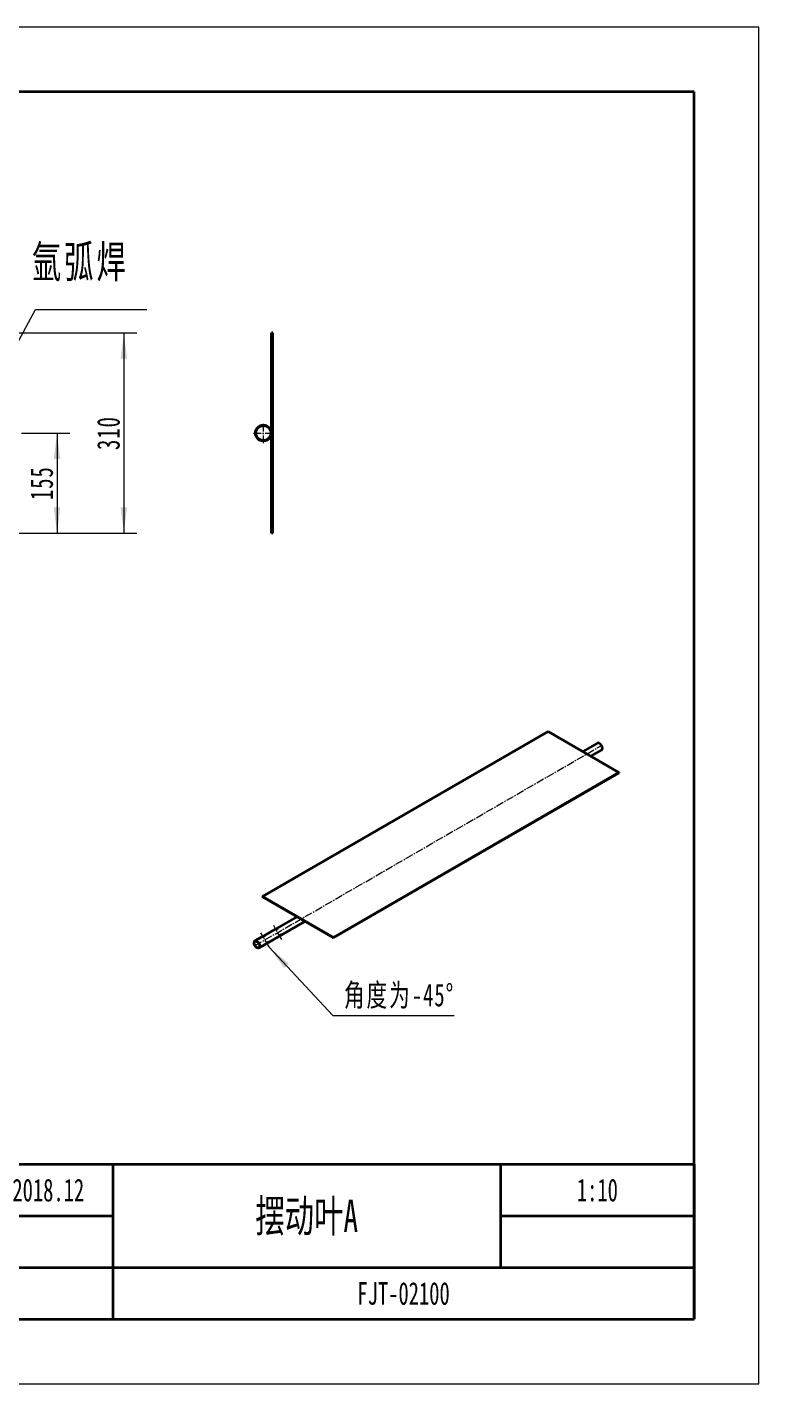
# Model space of a CAD drawing. Header units: millimetres. Extents: x -1485 to 9129, y -4612 to 1050.
# Drawn here: x 352 to 1485, y -1050 to 1050 of the extents above; entities that cross this region are included whole.
import ezdxf
from ezdxf.enums import TextEntityAlignment as Align

# ---------------------------------------------------------------- set-up
doc = ezdxf.new("R2010")
doc.units = ezdxf.units.MM
doc.linetypes.add('点画线', pattern=[18, 12, -2, 2, -2])
doc.layers.get('0').update_dxf_attribs({"lineweight": 18})
for name, color, linetype, lineweight in [('中心线层', 1, '点画线', 18), ('尺寸线层', 3, 'Continuous', 18), ('粗实线层', 7, 'Continuous', 35), ('细实线层', 7, 'Continuous', 18)]:
    doc.layers.add(name, color=color, linetype=linetype, lineweight=lineweight)
doc.styles.add('标准', font='', dxfattribs={"width": 0.667})
doc.styles.get('标准').set_extended_font_data('宋体')
doc.dimstyles.new('标准', dxfattribs={"dimscale": 10, "dimtxt": 3.5, "dimasz": 4, "dimexe": 2, "dimexo": 0, "dimtad": 1, "dimdsep": 46, "dimtxsty": '标准', "dimblk": '_CAXARROW', "dimcen": 0, "dimdle": 8, "dimazin": 2, "dimtfac": 0.707107, "dimtdec": 3, "dimtmove": 2, "dimatfit": 3, "dimfxl": 0, "dimfrac": 2, "dimtolj": 1, "dimarcsym": 0})

# ---------------------------------------------------------------- blocks, each defined once
blk = doc.blocks.new('$CAXA_FRAME_13B17AC1$')
at = {"layer": '粗实线层'}
for p, q in [((138.5, 95), (-138.5, 95)), ((138.5, -95), (138.5, 95)), ((-138.5, -95), (138.5, -95))]:
    blk.add_line(p, q, dxfattribs=at)
at = {"layer": '细实线层'}
for p, q in [((148.5, 105), (-148.5, 105)), ((148.5, -105), (148.5, 105)), ((-148.5, -105), (148.5, -105))]:
    blk.add_line(p, q, dxfattribs=at)
at = {"layer": '尺寸线层', "style": '标准', "width": 0.667}
blk.add_attdef('图纸编号', text='', height=5.19, rotation=180, dxfattribs=at).set_placement((-113.5, 90), align=Align.MIDDLE_CENTER)
blk = doc.blocks.new('$CAXA_TITLE_151E506F$')
at = {"layer": '粗实线层'}
for p, q in [((-140, 24), (-140, 0)), ((-140, 24), (0, 24)), ((-90, 24), (-90, 0)), ((-30, 24), (-30, 8)), ((0, 24), (0, 0)), ((0, 24), (0, 8)), ((-140, 16), (-90, 16)), ((-30, 16), (0, 16)), ((-140, 8), (0, 8)), ((-140, 0), (0, 0))]:
    blk.add_line(p, q, dxfattribs=at)
at = {"layer": '细实线层'}
for p, q in [((-130, 24), (-130, 8)), ((-110, 24), (-110, 8))]:
    blk.add_line(p, q, dxfattribs=at)
at = {"layer": '尺寸线层', "char_height": 3.481, "width": 18, "attachment_point": 5, "line_spacing_factor": 0.963108, "style": '标准'}
for s, insert in [('\\T1.1;制图', (-135, 20)), ('\\T1.1;校核', (-135, 12))]:
    blk.add_mtext(s, dxfattribs=dict(at, insert=insert))
at = {"layer": '尺寸线层', "style": '标准', "width": 0.667}
for tag, height, p in [('制图签名', 3.63, (-120, 20)), ('制图日期', 3.63, (-100, 20)), ('图纸比例', 3.63, (-15, 20)), ('图纸名称', 5.19, (-60, 16)), ('校核签名', 3.63, (-120, 12)), ('校核日期', 3.63, (-100, 12)), ('重量', 3.63, (-15, 12)), ('院校名称', 3.63, (-115, 4)), ('图纸编号', 3.63, (-45, 4))]:
    blk.add_attdef(tag, text='', height=height, dxfattribs=at).set_placement(p, align=Align.MIDDLE_CENTER)
blk = doc.blocks.new('*X8')
at = {"layer": '尺寸线层', "lineweight": 18}
for points in [[(502, 576.7), (507, 536.7), (497, 536.7)], [(502, 266.7), (507, 306.7), (497, 306.7)]]:
    blk.add_hatch(color=0, dxfattribs=at).paths.add_polyline_path(points, flags=0)
at = {"layer": '尺寸线层', "color": 0, "lineweight": 18}
for p, q in [((268.8, 576.7), (522, 576.7)), ((502, 576.7), (502, 266.7)), ((268.8, 266.7), (522, 266.7))]:
    blk.add_line(p, q, dxfattribs=at)
at = {"layer": '尺寸线层', "color": 0, "lineweight": 18, "insert": (478.3, 421.7), "char_height": 35, "width": 99.536, "attachment_point": 5, "rotation": 90, "line_spacing_factor": 1.15057, "style": '标准'}
blk.add_mtext('\\T1.1;310', dxfattribs=at)
blk = doc.blocks.new('_CAXARROW')
blk.add_hatch(color=0).paths.add_polyline_path([(0, 0), (-1, 0.125), (-1, -0.125)], flags=0)
blk = doc.blocks.new('*X9')
at = {"layer": '尺寸线层', "lineweight": 18}
for points in [[(398.5, 421.7), (403.5, 381.7), (393.5, 381.7)], [(398.5, 266.7), (403.5, 306.7), (393.5, 306.7)]]:
    blk.add_hatch(color=0, dxfattribs=at).paths.add_polyline_path(points, flags=0)
at = {"layer": '尺寸线层', "color": 0, "lineweight": 18}
for p, q in [((343.3, 421.7), (418.5, 421.7)), ((398.5, 421.7), (398.5, 266.7)), ((268.8, 266.7), (418.5, 266.7))]:
    blk.add_line(p, q, dxfattribs=at)
at = {"layer": '尺寸线层', "color": 0, "lineweight": 18, "insert": (374.9, 344.2), "char_height": 35, "width": 95.102, "attachment_point": 5, "rotation": 90, "line_spacing_factor": 1.15057, "style": '标准'}
blk.add_mtext('\\T1.1;155', dxfattribs=at)
blk = doc.blocks.new('*X10')
at = {"layer": '尺寸线层', "linetype": 'Continuous', "lineweight": 18}
blk.add_hatch(color=0, dxfattribs=at).paths.add_polyline_path([(-201.2, 106.1), (-170.3, 80.2), (-177.6, 73.4)], flags=0)
at = {"layer": '尺寸线层', "color": 0, "lineweight": 18}
for p, q in [((-201.2, 106.1), (-102.5, 0)), ((-102.5, 0), (85.3, 0))]:
    blk.add_line(p, q, dxfattribs=at)
at = {"layer": '尺寸线层', "color": 0, "lineweight": 18, "insert": (0, 29.5), "char_height": 35, "width": 341.124, "attachment_point": 5, "line_spacing_factor": 1.15057, "style": '标准'}
blk.add_mtext('\\T1.1;角度为-45%%D', dxfattribs=at)
blk = doc.blocks.new('*X19')
at = {"layer": '尺寸线层', "linetype": 'Continuous', "lineweight": 18}
blk.add_hatch(color=0, dxfattribs=at).paths.add_polyline_path([(-268.8, -178.9), (-254.3, -141.4), (-245.5, -146.1)], flags=0)
at = {"layer": '尺寸线层', "color": 0, "lineweight": 18}
for p, q in [((-268.8, -178.9), (-172.5, 0)), ((-172.5, 0), (0, 0)), ((0, 0), (0, 0))]:
    blk.add_line(p, q, dxfattribs=at)

msp = doc.modelspace()

# ---------------------------------------------------------------- linework, layer by layer
at = {"layer": '中心线层'}
for p, q in [((702.597, 421.661), (733.597, 421.661)), ((718.097, 406.161), (718.097, 437.161)), ((704.888, -371.7), (1241.475, -61.901)), ((726.685, -373.652), (714.096, -351.847)), ((746.484, -362.221), (733.895, -340.416))]:
    msp.add_line(p, q, dxfattribs=at)
at = {"layer": '粗实线层', "lineweight": 35}
for p, q in [((732.597, 576.661), (730.597, 576.661)), ((730.597, 266.661), (730.597, 576.661)), ((732.597, 266.661), (732.597, 576.661)), ((715.143, 433.807), (715.141, 433.809)), ((730.245, 418.705), (730.243, 418.707)), ((732.597, 266.661), (730.597, 266.661)), ((1158.797, -40.437), (716.855, -295.593)), ((1268.398, -103.716), (1158.797, -40.437)), ((1235.221, -58.295), (1212.474, -71.428)), ((1224.969, -78.648), (1241.471, -69.12)), ((826.457, -358.871), (1268.398, -103.716)), ((826.457, -359.688), (1268.398, -104.532)), ((1268.398, -103.716), (1268.398, -104.532)), ((716.855, -295.593), (826.457, -358.871)), ((716.855, -295.593), (716.855, -296.409)), ((716.855, -296.409), (826.457, -359.688)), ((769.83, -326.989), (739.357, -344.582)), ((745.609, -355.407), (782.326, -334.208)), ((734.77, -347.23), (719.558, -356.013)), ((714.972, -358.661), (704.891, -364.481)), ((711.141, -375.307), (721.223, -369.486)), ((725.81, -366.838), (741.022, -358.055)), ((826.457, -358.871), (826.457, -359.688))]:
    msp.add_line(p, q, dxfattribs=at)
for radius in [12.5, 11.5]:
    msp.add_circle((718.097, 421.661), radius, dxfattribs=at)
msp.add_ellipse((1238.346, -63.708), major_axis=(3.125, -5.413), ratio=0.57735027, start_param=0, end_param=3.14159255, dxfattribs=at)
for major_axis in [(3.125, -5.413), (2.875, -4.98)]:
    msp.add_ellipse((708.016, -369.894), major_axis=major_axis, ratio=0.57735027, dxfattribs=at)
for points, knots in [([(717.56, -357.85), (717.578, -357.832), (717.596, -357.814), (717.633, -357.777), (717.652, -357.757), (717.69, -357.718), (717.709, -357.699), (717.805, -357.602), (717.88, -357.524), (718.029, -357.371), (718.103, -357.295), (718.249, -357.146), (718.321, -357.072), (718.411, -356.981), (718.429, -356.963), (718.465, -356.927), (718.483, -356.91), (718.537, -356.856), (718.573, -356.822), (718.678, -356.72), (718.747, -356.654), (718.883, -356.529), (718.949, -356.47), (719.08, -356.358), (719.144, -356.305), (719.215, -356.249), (719.223, -356.243), (719.239, -356.231), (719.262, -356.213), (719.316, -356.173), (719.361, -356.141), (719.449, -356.08), (719.505, -356.044), (719.614, -355.981), (719.665, -355.954), (719.727, -355.927), (719.739, -355.921), (719.763, -355.911), (719.775, -355.907), (719.81, -355.894), (719.833, -355.886), (719.898, -355.867), (719.938, -355.86), (720.012, -355.854), (720.046, -355.855), (720.084, -355.862), (720.091, -355.864), (720.105, -355.868), (720.112, -355.87), (720.132, -355.878), (720.145, -355.884), (720.179, -355.905), (720.198, -355.923), (720.229, -355.966), (720.241, -355.992), (720.25, -356.027), (720.252, -356.034), (720.255, -356.05), (720.256, -356.057), (720.258, -356.081), (720.259, -356.097), (720.258, -356.149), (720.253, -356.185), (720.235, -356.263), (720.221, -356.304), (720.194, -356.368), (720.184, -356.39), (720.166, -356.423), (720.16, -356.435), (720.148, -356.457), (720.141, -356.469), (720.106, -356.526), (720.074, -356.573), (719.999, -356.668), (719.957, -356.715), (719.863, -356.811), (719.811, -356.859), (719.725, -356.931), (719.695, -356.955), (719.632, -357.003), (719.599, -357.027), (719.531, -357.074), (719.496, -357.097), (719.441, -357.131), (719.413, -357.149), (719.38, -357.168), (719.366, -357.177), (719.356, -357.182), (719.351, -357.185), (719.346, -357.188)], [0, 0, 0, 0, 0.04634254, 0.04634254, 0.09564308, 0.09564308, 0.14494362, 0.14494362, 0.34214577, 0.34214577, 0.53934793, 0.53934793, 0.73655008, 0.73655008, 0.78585062, 0.78585062, 0.83515116, 0.83515116, 0.93375224, 0.93375224, 1.13095439, 1.13095439, 1.32815655, 1.32815655, 1.5253587, 1.5253587, 1.55000897, 1.55000897, 1.57465924, 1.62395978, 1.72256085, 1.72256085, 1.91976301, 1.91976301, 2.11696516, 2.11696516, 2.1662657, 2.1662657, 2.21556624, 2.21556624, 2.31416732, 2.31416732, 2.51136947, 2.51136947, 2.70857163, 2.70857163, 2.75787217, 2.75787217, 2.80717271, 2.80717271, 2.90577378, 2.90577378, 3.10297594, 3.10297594, 3.30017809, 3.30017809, 3.34947863, 3.34947863, 3.39877917, 3.39877917, 3.49738025, 3.49738025, 3.6945824, 3.6945824, 3.89178456, 3.89178456, 3.99038563, 3.99038563, 4.03968617, 4.03968617, 4.08898671, 4.08898671, 4.28618887, 4.28618887, 4.48339102, 4.48339102, 4.68059318, 4.68059318, 4.77919425, 4.77919425, 4.87779533, 4.87779533, 4.97639641, 4.97639641, 5.02569695, 5.05034722, 5.06267235, 5.06267235, 5.07499749, 5.07499749, 5.07499749, 5.07499749]), ([(720.216, -356.296), (720.212, -356.296), (720.209, -356.297), (720.195, -356.298), (720.165, -356.302), (720.134, -356.308), (720.069, -356.325), (720.022, -356.341), (719.925, -356.383), (719.873, -356.409), (719.805, -356.448), (719.791, -356.456), (719.764, -356.473), (719.749, -356.482), (719.707, -356.509), (719.678, -356.528), (719.59, -356.59), (719.529, -356.635), (719.406, -356.733), (719.342, -356.787), (719.261, -356.859), (719.244, -356.874), (719.211, -356.903), (719.195, -356.919), (719.145, -356.965), (719.111, -356.996), (719.01, -357.093), (718.942, -357.16), (718.804, -357.299), (718.734, -357.371), (718.646, -357.464), (718.628, -357.483), (718.6, -357.513), (718.589, -357.524), (718.578, -357.536)], [0, 0, 0, 0, 0.02054117, 0.02054117, 0.07697328, 0.18983749, 0.18983749, 0.41556593, 0.41556593, 0.64129436, 0.64129436, 0.69772647, 0.69772647, 0.75415858, 0.75415858, 0.8670228, 0.8670228, 1.09275123, 1.09275123, 1.31847967, 1.31847967, 1.37491178, 1.37491178, 1.43134389, 1.43134389, 1.5442081, 1.5442081, 1.76993654, 1.76993654, 1.99566497, 1.99566497, 2.05209708, 2.05209708, 2.08618207, 2.08618207, 2.08618207, 2.08618207]), ([(739.145, -345.757), (739.068, -345.802), (738.987, -345.845), (738.818, -345.927), (738.642, -346.006), (738.454, -346.08), (738.331, -346.124), (738.307, -346.133), (738.257, -346.15), (738.183, -346.176), (738.108, -346.2), (737.957, -346.249), (737.855, -346.28), (737.649, -346.34), (737.545, -346.369), (737.413, -346.404), (737.387, -346.411), (737.334, -346.425), (737.255, -346.446), (737.176, -346.466), (737.019, -346.506), (736.915, -346.533), (736.709, -346.585), (736.606, -346.611), (736.454, -346.65), (736.403, -346.663), (736.327, -346.682), (736.302, -346.689), (736.252, -346.702), (736.228, -346.709), (736.104, -346.741), (736.008, -346.768), (735.822, -346.821), (735.731, -346.848), (735.555, -346.903), (735.47, -346.931), (735.368, -346.967), (735.347, -346.974), (735.307, -346.989), (735.248, -347.011), (735.191, -347.033), (735.081, -347.078), (735.012, -347.108), (734.884, -347.168), (734.825, -347.199), (734.769, -347.231), (734.768, -347.232), (734.767, -347.233)], [0, 0, 0, 0, 0.28923178, 0.28923178, 0.57846356, 0.86769534, 0.86769534, 0.94000329, 0.94000329, 1.01231124, 1.15692713, 1.15692713, 1.44615891, 1.44615891, 1.73539069, 1.73539069, 1.80769863, 1.80769863, 1.88000658, 2.02462247, 2.02462247, 2.31385425, 2.31385425, 2.60308603, 2.60308603, 2.74770192, 2.74770192, 2.82000987, 2.82000987, 2.89231781, 2.89231781, 3.1815496, 3.1815496, 3.47078138, 3.47078138, 3.76001316, 3.76001316, 3.8323211, 3.8323211, 3.90462905, 4.04924494, 4.04924494, 4.33847672, 4.33847672, 4.6277085, 4.6277085, 4.63464981, 4.63464981, 4.63464981, 4.63464981]), ([(737.359, -346.419), (737.377, -346.401), (737.395, -346.383), (737.432, -346.346), (737.451, -346.326), (737.489, -346.288), (737.508, -346.268), (737.604, -346.171), (737.679, -346.093), (737.828, -345.94), (737.902, -345.864), (738.048, -345.715), (738.12, -345.641), (738.21, -345.55), (738.228, -345.532), (738.264, -345.497), (738.282, -345.479), (738.336, -345.426), (738.372, -345.391), (738.477, -345.289), (738.546, -345.223), (738.682, -345.099), (738.748, -345.039), (738.879, -344.927), (738.943, -344.874), (739.014, -344.818), (739.022, -344.812), (739.038, -344.8), (739.061, -344.782), (739.115, -344.742), (739.16, -344.71), (739.248, -344.649), (739.304, -344.613), (739.413, -344.55), (739.464, -344.523), (739.526, -344.496), (739.538, -344.49), (739.562, -344.48), (739.574, -344.476), (739.609, -344.463), (739.632, -344.455), (739.697, -344.436), (739.737, -344.429), (739.811, -344.423), (739.845, -344.424), (739.883, -344.431), (739.89, -344.433), (739.904, -344.437), (739.911, -344.439), (739.931, -344.447), (739.944, -344.453), (739.978, -344.474), (739.997, -344.492), (740.028, -344.536), (740.04, -344.561), (740.049, -344.596), (740.051, -344.604), (740.054, -344.619), (740.055, -344.626), (740.057, -344.65), (740.058, -344.666), (740.057, -344.718), (740.052, -344.754), (740.034, -344.832), (740.02, -344.873), (739.993, -344.937), (739.983, -344.959), (739.965, -344.992), (739.959, -345.004), (739.947, -345.026), (739.94, -345.038), (739.905, -345.095), (739.873, -345.142), (739.798, -345.237), (739.756, -345.285), (739.662, -345.38), (739.61, -345.428), (739.524, -345.5), (739.494, -345.524), (739.431, -345.572), (739.398, -345.596), (739.33, -345.643), (739.295, -345.666), (739.24, -345.701), (739.212, -345.718), (739.179, -345.737), (739.165, -345.746), (739.155, -345.751), (739.15, -345.754), (739.145, -345.757)], [0, 0, 0, 0, 0.04634254, 0.04634254, 0.09564308, 0.09564308, 0.14494362, 0.14494362, 0.34214578, 0.34214578, 0.53934793, 0.53934793, 0.73655009, 0.73655009, 0.78585062, 0.78585062, 0.83515116, 0.83515116, 0.93375224, 0.93375224, 1.1309544, 1.1309544, 1.32815655, 1.32815655, 1.52535871, 1.52535871, 1.55000897, 1.55000897, 1.57465924, 1.62395978, 1.72256086, 1.72256086, 1.91976302, 1.91976302, 2.11696517, 2.11696517, 2.16626571, 2.16626571, 2.21556625, 2.21556625, 2.31416732, 2.31416732, 2.51136948, 2.51136948, 2.70857163, 2.70857163, 2.75787217, 2.75787217, 2.80717271, 2.80717271, 2.90577379, 2.90577379, 3.10297594, 3.10297594, 3.3001781, 3.3001781, 3.34947864, 3.34947864, 3.39877918, 3.39877918, 3.49738025, 3.49738025, 3.69458241, 3.69458241, 3.89178456, 3.89178456, 3.99038564, 3.99038564, 4.03968618, 4.03968618, 4.08898672, 4.08898672, 4.28618887, 4.28618887, 4.48339103, 4.48339103, 4.68059318, 4.68059318, 4.77919426, 4.77919426, 4.87779534, 4.87779534, 4.97639642, 4.97639642, 5.02569695, 5.05034722, 5.06267236, 5.06267236, 5.07499749, 5.07499749, 5.07499749, 5.07499749]), ([(740.015, -344.865), (740.011, -344.865), (740.008, -344.866), (739.994, -344.867), (739.964, -344.871), (739.933, -344.877), (739.868, -344.894), (739.821, -344.91), (739.724, -344.952), (739.672, -344.978), (739.604, -345.017), (739.59, -345.025), (739.563, -345.042), (739.548, -345.051), (739.506, -345.078), (739.477, -345.097), (739.389, -345.159), (739.328, -345.204), (739.205, -345.303), (739.141, -345.356), (739.06, -345.428), (739.043, -345.443), (739.01, -345.473), (738.994, -345.488), (738.944, -345.534), (738.91, -345.565), (738.809, -345.662), (738.741, -345.729), (738.603, -345.868), (738.533, -345.94), (738.445, -346.033), (738.427, -346.052), (738.399, -346.082), (738.388, -346.093), (738.377, -346.105)], [0, 0, 0, 0, 0.0205412, 0.0205412, 0.07697331, 0.18983752, 0.18983752, 0.41556596, 0.41556596, 0.64129439, 0.64129439, 0.6977265, 0.6977265, 0.75415861, 0.75415861, 0.86702282, 0.86702282, 1.09275125, 1.09275125, 1.31847969, 1.31847969, 1.3749118, 1.3749118, 1.4313439, 1.4313439, 1.54420812, 1.54420812, 1.76993655, 1.76993655, 1.99566499, 1.99566499, 2.0520971, 2.0520971, 2.08618207, 2.08618207, 2.08618207, 2.08618207]), ([(741.016, -358.058), (741.069, -358.028), (741.124, -357.993), (741.196, -357.944), (741.211, -357.933), (741.241, -357.912), (741.256, -357.901), (741.302, -357.867), (741.333, -357.844), (741.427, -357.771), (741.491, -357.719), (741.622, -357.607), (741.688, -357.547), (741.774, -357.468), (741.791, -357.453), (741.826, -357.42), (741.843, -357.404), (741.896, -357.354), (741.931, -357.321), (742.036, -357.219), (742.107, -357.149), (742.251, -357.005), (742.323, -356.931), (742.415, -356.837), (742.434, -356.818), (742.471, -356.78), (742.489, -356.761), (742.545, -356.704), (742.583, -356.665), (742.695, -356.55), (742.77, -356.473), (742.92, -356.319), (742.996, -356.242), (743.111, -356.127), (743.15, -356.089), (743.208, -356.032), (743.227, -356.013), (743.266, -355.975), (743.286, -355.956), (743.384, -355.862), (743.462, -355.789), (743.618, -355.647), (743.696, -355.578), (743.853, -355.446), (743.932, -355.383), (744.051, -355.292), (744.09, -355.263), (744.17, -355.205), (744.21, -355.177), (744.289, -355.124), (744.328, -355.099), (744.387, -355.062), (744.416, -355.044), (744.45, -355.024), (744.465, -355.015), (744.474, -355.009), (744.479, -355.006), (744.484, -355.004)], [0, 0, 0, 0, 0.28260036, 0.28260036, 0.35513631, 0.35513631, 0.42767226, 0.42767226, 0.57274417, 0.57274417, 0.86288798, 0.86288798, 1.15303179, 1.15303179, 1.22556774, 1.22556774, 1.29810369, 1.29810369, 1.4431756, 1.4431756, 1.73331941, 1.73331941, 2.02346322, 2.02346322, 2.09599917, 2.09599917, 2.16853512, 2.16853512, 2.31360703, 2.31360703, 2.60375084, 2.60375084, 2.89389465, 2.89389465, 3.03896655, 3.03896655, 3.1115025, 3.1115025, 3.18403846, 3.18403846, 3.47418227, 3.47418227, 3.76432608, 3.76432608, 4.05446989, 4.05446989, 4.19954179, 4.19954179, 4.3446137, 4.3446137, 4.4896856, 4.4896856, 4.56222156, 4.59848953, 4.61662352, 4.61662352, 4.63475751, 4.63475751, 4.63475751, 4.63475751]), ([(744.484, -355.004), (744.561, -354.959), (744.637, -354.919), (744.784, -354.849), (744.928, -354.789), (745.064, -354.746), (745.147, -354.724), (745.163, -354.72), (745.195, -354.713), (745.243, -354.702), (745.289, -354.694), (745.379, -354.681), (745.435, -354.677), (745.542, -354.674), (745.592, -354.677), (745.65, -354.684), (745.662, -354.685), (745.684, -354.689), (745.717, -354.695), (745.747, -354.702), (745.805, -354.719), (745.839, -354.733), (745.898, -354.766), (745.924, -354.785), (745.955, -354.816), (745.965, -354.826), (745.977, -354.843), (745.981, -354.849), (745.988, -354.861), (745.991, -354.867), (746.005, -354.897), (746.011, -354.922), (746.013, -354.976), (746.009, -355.004), (745.99, -355.061), (745.975, -355.091), (745.948, -355.129), (745.943, -355.137), (745.931, -355.152), (745.912, -355.176), (745.89, -355.199), (745.842, -355.246), (745.805, -355.277), (745.719, -355.34), (745.671, -355.371), (745.59, -355.418), (745.561, -355.434), (745.524, -355.453), (745.516, -355.457), (745.501, -355.465), (745.478, -355.476), (745.454, -355.488), (745.374, -355.527), (745.305, -355.557), (745.159, -355.616), (745.082, -355.645), (744.96, -355.688), (744.918, -355.703), (744.854, -355.724), (744.832, -355.731), (744.789, -355.745), (744.767, -355.752), (744.656, -355.787), (744.565, -355.814), (744.378, -355.868), (744.281, -355.894), (744.134, -355.933), (744.084, -355.946), (744.009, -355.966), (743.983, -355.973), (743.932, -355.986), (743.907, -355.992), (743.78, -356.025), (743.677, -356.051), (743.47, -356.103), (743.366, -356.129), (743.182, -356.176), (743.101, -356.197), (743.021, -356.219)], [0, 0, 0, 0, 0.19681456, 0.19681456, 0.39362911, 0.59044367, 0.59044367, 0.63964731, 0.63964731, 0.68885094, 0.78725822, 0.78725822, 0.98407278, 0.98407278, 1.18088733, 1.18088733, 1.23009097, 1.23009097, 1.27929461, 1.37770189, 1.37770189, 1.57451644, 1.57451644, 1.771331, 1.771331, 1.86973828, 1.86973828, 1.91894192, 1.91894192, 1.96814555, 1.96814555, 2.16496011, 2.16496011, 2.36177467, 2.36177467, 2.55858922, 2.55858922, 2.60779286, 2.60779286, 2.6569965, 2.75540378, 2.75540378, 2.95221833, 2.95221833, 3.14903289, 3.14903289, 3.24744017, 3.24744017, 3.27204199, 3.27204199, 3.2966438, 3.34584744, 3.34584744, 3.542662, 3.542662, 3.73947655, 3.73947655, 3.83788383, 3.83788383, 3.88708747, 3.88708747, 3.93629111, 3.93629111, 4.13310567, 4.13310567, 4.32992022, 4.32992022, 4.4283275, 4.4283275, 4.47753114, 4.47753114, 4.52673478, 4.52673478, 4.72354933, 4.72354933, 4.92036389, 4.92036389, 5.07092706, 5.07092706, 5.07092706, 5.07092706]), ([(743.797, -355.495), (743.834, -355.487), (743.871, -355.478), (744.007, -355.445), (744.104, -355.421), (744.293, -355.372), (744.385, -355.346), (744.564, -355.294), (744.65, -355.268), (744.817, -355.212), (744.896, -355.184), (745.045, -355.126), (745.114, -355.097), (745.243, -355.036), (745.303, -355.006), (745.372, -354.966), (745.385, -354.958), (745.412, -354.942), (745.424, -354.934), (745.462, -354.91), (745.485, -354.894), (745.55, -354.846), (745.588, -354.814), (745.65, -354.752), (745.675, -354.722), (745.695, -354.692)], [0, 0, 0, 0, 0.08259346, 0.08259346, 0.30764394, 0.30764394, 0.53269442, 0.53269442, 0.7577449, 0.7577449, 0.98279538, 0.98279538, 1.20784586, 1.20784586, 1.43289634, 1.43289634, 1.48915896, 1.48915896, 1.54542158, 1.54542158, 1.65794681, 1.65794681, 1.88299729, 1.88299729, 2.0934193, 2.0934193, 2.0934193, 2.0934193]), ([(719.346, -357.188), (719.269, -357.233), (719.188, -357.276), (719.019, -357.358), (718.843, -357.437), (718.655, -357.511), (718.532, -357.555), (718.508, -357.564), (718.458, -357.581), (718.384, -357.607), (718.309, -357.631), (718.158, -357.68), (718.056, -357.711), (717.85, -357.771), (717.746, -357.8), (717.614, -357.835), (717.588, -357.842), (717.535, -357.856), (717.456, -357.877), (717.377, -357.897), (717.22, -357.937), (717.116, -357.964), (716.91, -358.016), (716.807, -358.042), (716.655, -358.081), (716.604, -358.094), (716.528, -358.113), (716.503, -358.12), (716.453, -358.133), (716.429, -358.14), (716.305, -358.172), (716.209, -358.199), (716.023, -358.252), (715.932, -358.279), (715.756, -358.334), (715.671, -358.362), (715.569, -358.398), (715.548, -358.405), (715.508, -358.42), (715.449, -358.442), (715.392, -358.464), (715.282, -358.509), (715.213, -358.539), (715.085, -358.599), (715.026, -358.63), (714.97, -358.662), (714.969, -358.663), (714.968, -358.664)], [0, 0, 0, 0, 0.28923178, 0.28923178, 0.57846356, 0.86769534, 0.86769534, 0.94000329, 0.94000329, 1.01231124, 1.15692713, 1.15692713, 1.44615891, 1.44615891, 1.73539069, 1.73539069, 1.80769863, 1.80769863, 1.88000658, 2.02462247, 2.02462247, 2.31385425, 2.31385425, 2.60308603, 2.60308603, 2.74770192, 2.74770192, 2.82000987, 2.82000987, 2.89231781, 2.89231781, 3.1815496, 3.1815496, 3.47078138, 3.47078138, 3.76001316, 3.76001316, 3.8323211, 3.8323211, 3.90462905, 4.04924494, 4.04924494, 4.33847672, 4.33847672, 4.6277085, 4.6277085, 4.63464981, 4.63464981, 4.63464981, 4.63464981]), ([(721.217, -369.489), (721.27, -369.459), (721.325, -369.424), (721.397, -369.375), (721.412, -369.364), (721.442, -369.343), (721.457, -369.332), (721.503, -369.298), (721.534, -369.275), (721.628, -369.202), (721.692, -369.15), (721.823, -369.038), (721.889, -368.978), (721.975, -368.899), (721.992, -368.884), (722.027, -368.851), (722.044, -368.835), (722.097, -368.785), (722.132, -368.752), (722.237, -368.65), (722.308, -368.58), (722.452, -368.436), (722.524, -368.362), (722.616, -368.268), (722.635, -368.249), (722.672, -368.211), (722.69, -368.192), (722.746, -368.135), (722.784, -368.096), (722.896, -367.981), (722.971, -367.904), (723.121, -367.75), (723.197, -367.673), (723.312, -367.558), (723.351, -367.52), (723.409, -367.463), (723.428, -367.444), (723.467, -367.406), (723.487, -367.387), (723.585, -367.293), (723.663, -367.22), (723.819, -367.078), (723.897, -367.009), (724.054, -366.877), (724.133, -366.814), (724.252, -366.723), (724.291, -366.694), (724.371, -366.636), (724.411, -366.608), (724.49, -366.555), (724.529, -366.53), (724.588, -366.493), (724.617, -366.475), (724.651, -366.454), (724.666, -366.446), (724.675, -366.44), (724.68, -366.437), (724.685, -366.435)], [0, 0, 0, 0, 0.28260036, 0.28260036, 0.35513631, 0.35513631, 0.42767226, 0.42767226, 0.57274417, 0.57274417, 0.86288798, 0.86288798, 1.15303179, 1.15303179, 1.22556774, 1.22556774, 1.29810369, 1.29810369, 1.4431756, 1.4431756, 1.73331941, 1.73331941, 2.02346322, 2.02346322, 2.09599917, 2.09599917, 2.16853512, 2.16853512, 2.31360703, 2.31360703, 2.60375084, 2.60375084, 2.89389465, 2.89389465, 3.03896655, 3.03896655, 3.1115025, 3.1115025, 3.18403846, 3.18403846, 3.47418227, 3.47418227, 3.76432608, 3.76432608, 4.05446989, 4.05446989, 4.19954179, 4.19954179, 4.3446137, 4.3446137, 4.4896856, 4.4896856, 4.56222155, 4.59848953, 4.61662352, 4.61662352, 4.63475751, 4.63475751, 4.63475751, 4.63475751]), ([(724.685, -366.435), (724.762, -366.39), (724.838, -366.35), (724.985, -366.28), (725.129, -366.22), (725.265, -366.177), (725.348, -366.155), (725.364, -366.151), (725.396, -366.144), (725.444, -366.133), (725.49, -366.125), (725.58, -366.112), (725.636, -366.108), (725.743, -366.105), (725.793, -366.108), (725.851, -366.115), (725.863, -366.116), (725.885, -366.12), (725.918, -366.126), (725.948, -366.133), (726.006, -366.15), (726.04, -366.164), (726.099, -366.197), (726.125, -366.216), (726.157, -366.247), (726.166, -366.257), (726.178, -366.274), (726.182, -366.28), (726.189, -366.292), (726.192, -366.298), (726.206, -366.328), (726.212, -366.353), (726.214, -366.407), (726.21, -366.435), (726.191, -366.492), (726.176, -366.522), (726.149, -366.56), (726.144, -366.568), (726.132, -366.583), (726.113, -366.607), (726.091, -366.63), (726.043, -366.677), (726.006, -366.708), (725.92, -366.771), (725.872, -366.802), (725.791, -366.849), (725.762, -366.864), (725.725, -366.884), (725.717, -366.888), (725.702, -366.896), (725.679, -366.907), (725.655, -366.919), (725.575, -366.957), (725.506, -366.988), (725.36, -367.047), (725.283, -367.076), (725.161, -367.119), (725.119, -367.134), (725.055, -367.155), (725.033, -367.162), (724.99, -367.176), (724.968, -367.183), (724.857, -367.218), (724.766, -367.245), (724.579, -367.299), (724.482, -367.325), (724.335, -367.364), (724.285, -367.377), (724.21, -367.397), (724.184, -367.404), (724.133, -367.417), (724.108, -367.423), (723.981, -367.456), (723.878, -367.482), (723.671, -367.534), (723.567, -367.56), (723.383, -367.607), (723.303, -367.628), (723.222, -367.65)], [0, 0, 0, 0, 0.19681456, 0.19681456, 0.39362911, 0.59044367, 0.59044367, 0.63964731, 0.63964731, 0.68885094, 0.78725822, 0.78725822, 0.98407278, 0.98407278, 1.18088733, 1.18088733, 1.23009097, 1.23009097, 1.27929461, 1.37770189, 1.37770189, 1.57451644, 1.57451644, 1.771331, 1.771331, 1.86973828, 1.86973828, 1.91894192, 1.91894192, 1.96814555, 1.96814555, 2.16496011, 2.16496011, 2.36177467, 2.36177467, 2.55858922, 2.55858922, 2.60779286, 2.60779286, 2.6569965, 2.75540378, 2.75540378, 2.95221833, 2.95221833, 3.14903289, 3.14903289, 3.24744017, 3.24744017, 3.27204199, 3.27204199, 3.2966438, 3.34584744, 3.34584744, 3.542662, 3.542662, 3.73947655, 3.73947655, 3.83788383, 3.83788383, 3.88708747, 3.88708747, 3.93629111, 3.93629111, 4.13310567, 4.13310567, 4.32992022, 4.32992022, 4.4283275, 4.4283275, 4.47753114, 4.47753114, 4.52673478, 4.52673478, 4.72354933, 4.72354933, 4.92036389, 4.92036389, 5.07092706, 5.07092706, 5.07092706, 5.07092706]), ([(723.998, -366.926), (724.036, -366.918), (724.072, -366.909), (724.208, -366.876), (724.305, -366.852), (724.494, -366.803), (724.586, -366.777), (724.765, -366.725), (724.851, -366.699), (725.018, -366.643), (725.097, -366.615), (725.246, -366.557), (725.315, -366.528), (725.444, -366.467), (725.504, -366.437), (725.573, -366.397), (725.586, -366.389), (725.613, -366.373), (725.625, -366.365), (725.663, -366.341), (725.686, -366.325), (725.751, -366.277), (725.789, -366.245), (725.851, -366.183), (725.876, -366.153), (725.896, -366.123)], [0, 0, 0, 0, 0.08259347, 0.08259347, 0.30764395, 0.30764395, 0.53269443, 0.53269443, 0.75774491, 0.75774491, 0.98279539, 0.98279539, 1.20784587, 1.20784587, 1.43289635, 1.43289635, 1.48915897, 1.48915897, 1.54542159, 1.54542159, 1.65794683, 1.65794683, 1.88299731, 1.88299731, 2.0934193, 2.0934193, 2.0934193, 2.0934193])]:
    msp.add_open_spline(points, degree=3, knots=knots, dxfattribs=at)

# ---------------------------------------------------------------- block references
at = {"layer": '尺寸线层', "lineweight": 18}
for name, p in [('*X19', (537.669, 613.105)), ('*X10', (927.858, -479.787))]:
    msp.add_blockref(name, p, dxfattribs=at)
at = {"layer": '粗实线层', "xscale": 10, "yscale": 10, "zscale": 10}
msp.add_blockref('$CAXA_FRAME_13B17AC1$', (0, 0), dxfattribs=at)
at = {"layer": '粗实线层'}
ref = msp.add_blockref('$CAXA_TITLE_151E506F$', (1385, -950), dxfattribs=dict(at, xscale=10, yscale=10, zscale=10))
ref.add_attrib('院校名称', '宁德师范学院', dxfattribs={"layer": '尺寸线层', "height": 35, "style": '标准', "width": 0.667}).set_placement((235, -910), align=Align.MIDDLE_CENTER)
ref.add_attrib('图纸名称', '摆动叶A', dxfattribs={"layer": '尺寸线层', "height": 50, "style": '标准', "width": 0.667}).set_placement((785, -790), align=Align.MIDDLE_CENTER)
ref.add_attrib('图纸编号', 'FJT-02100', dxfattribs={"layer": '尺寸线层', "height": 35, "style": '标准', "width": 0.667}).set_placement((935, -910), align=Align.MIDDLE_CENTER)
ref.add_attrib('图纸比例', '1:10', dxfattribs={"layer": '尺寸线层', "height": 35, "style": '标准', "width": 0.667}).set_placement((1235, -750), align=Align.MIDDLE_CENTER)
ref.add_attrib('制图签名', '袁盛华', dxfattribs={"layer": '尺寸线层', "height": 35, "style": '标准', "width": 0.667}).set_placement((185, -750), align=Align.MIDDLE_CENTER)
ref.add_attrib('制图日期', '2018.12', dxfattribs={"layer": '尺寸线层', "height": 35, "style": '标准', "width": 0.667}).set_placement((385, -750), align=Align.MIDDLE_CENTER)

# ---------------------------------------------------------------- texts
at = {"layer": '尺寸线层', "lineweight": 18, "insert": (359.563, 712.013), "char_height": 50, "width": 178.10661, "attachment_point": 1, "line_spacing_factor": 1.15057, "style": '标准'}
msp.add_mtext('\\T1.1;氩弧焊', dxfattribs=at)

# ---------------------------------------------------------------- dimensions: what is measured, and where the dimension line sits
at = {"layer": '尺寸线层', "lineweight": 18}
for base, p1, picture, middle in [((501.954, 266.661), (268.849, 576.661), '*X8', (478.302, 421.661)), ((398.537, 266.661), (343.349, 421.661), '*X9', (374.885, 344.161))]:
    dim = msp.add_linear_dim(base=base, p1=p1, p2=(268.849, 266.661), angle=90, dimstyle='标准', override={"dimsah": 1, "dimtfill": 1, "dimtzin": 8}, dxfattribs=at)
    dim.commit()
    dim.dimension.update_dxf_attribs({"geometry": picture, "text_midpoint": middle, "dimtype": 160})

doc.saveas('drawing.dxf')
